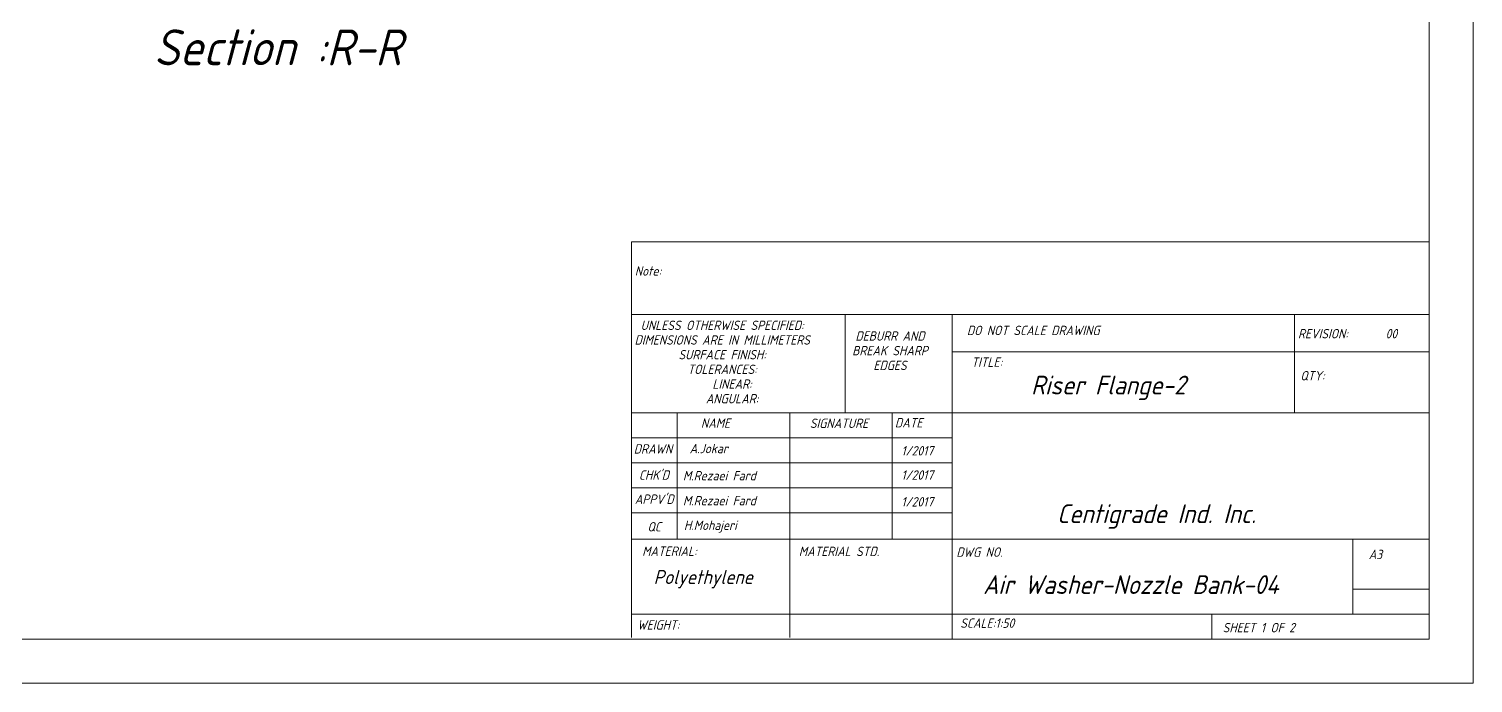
# Model space of a CAD drawing. Header units: millimetres. Extents: x 973 to 3687, y 501 to 2411.
# Drawn here: x 2079 to 3687, y 501 to 1229 of the extents above; entities that cross this region are included whole.
import ezdxf

# ---------------------------------------------------------------- set-up
doc = ezdxf.new("R2010")
doc.units = ezdxf.units.MM
doc.linetypes.add('SLD-Solid', pattern=[0])
doc.styles.add('GENISO', font='geniso.shx', dxfattribs={"oblique": 15})

msp = doc.modelspace()

# ---------------------------------------------------------------- linework, layer by layer
at = {"color": 7, "linetype": 'SLD-Solid', "lineweight": 0}
for p, q in [((2749.7, 992.1), (2749.7, 911.3)), ((2749.7, 992.1), (3637.8, 992.1)), ((2749.7, 911.3), (3637.8, 911.3)), ((2749.7, 911.3), (2749.7, 551.6)), ((2987.7, 911.3), (2987.7, 801.8)), ((3106.7, 911.3), (3106.7, 550)), ((3488, 801.8), (3488, 911.3)), ((3637.8, 869.6), (3106.7, 869.6)), ((3637.8, 801.8), (2749.7, 801.8)), ((2800.7, 801.8), (2800.7, 661.2)), ((2926.2, 801.8), (2926.2, 551.6)), ((3040, 801.8), (3040, 661.2)), ((3106.7, 551.6), (3106.7, 801.8)), ((3106.7, 774), (2749.7, 774)), ((3106.7, 746.2), (2749.7, 746.2)), ((3106.7, 718.4), (2749.7, 718.4)), ((3106.7, 690.6), (2749.7, 690.6)), ((2817.7, 661.2), (2749.7, 661.2)), ((2817.7, 661.2), (3637.8, 661.2)), ((3552.8, 577.8), (3552.8, 661.2)), ((3637.8, 605.6), (3552.8, 605.6)), ((2749.7, 577.8), (3637.8, 577.8)), ((3395.8, 550), (3395.8, 577.8))]:
    msp.add_line(p, q, dxfattribs=at)
for points in [[(972.7, 500.9), (972.7, 2410.7), (3686.9, 2410.7), (3686.9, 500.9)], [(1021.7, 550), (1021.7, 2361.6), (3637.8, 2361.6), (3637.8, 550)]]:
    msp.add_lwpolyline(points, close=True, dxfattribs=at)

# ---------------------------------------------------------------- texts
at = {"color": 7, "attachment_point": 5, "style": 'GENISO'}
for s, insert, char_height in [('Section :R-R', (2356, 1208.8), 40), ('Note:', (2768.2, 959.8), 10.46), ('UNLESS OTHERWISE SPECIFIED:', (2850.8, 899.3), 10.464), ('DIMENSIONS ARE IN MILLIMETERS', (2850.8, 883), 10.464), ('DEBURR AND', (3037.6, 887.4), 10.46), ('DO NOT SCALE DRAWING', (3197.1, 893.6), 10.464), ('REVISION:       00', (3547.1, 890), 10.464), ('SURFACE FINISH:', (2850.8, 866.6), 10.464), ('BREAK SHARP', (3037.6, 871.1), 10.464), ('TOLERANCES:', (2850.8, 850.3), 10.464), ('EDGES', (3037.6, 854.7), 10.46), ('TITLE:', (3145.4, 858.3), 10.46), ('LINEAR:', (2861.8, 833.9), 10.46), ('Riser Flange-2', (3280.7, 829.6), 20.929), ('QTY:', (3508, 843.2), 10.46), ('ANGULAR:', (2861.8, 817.6), 10.46), ('NAME', (2843.3, 790.4), 10.46), ('SIGNATURE', (2980.8, 790.2), 10.46), ('DATE', (3058.4, 790.8), 10.46), ('DRAWN', (2773.7, 761.7), 10.46), ('A.Jokar', (2835.8, 762.1), 10.46), ('1/2017', (3068, 759.6), 10.46), ("CHK'D", (2774.8, 732.6), 10.46), ('M.Rezaei Fard', (2847.7, 731.9), 10.464), ('1/2017', (3068, 732.6), 10.46), ("APPV'D", (2775.1, 705.7), 10.46), ('M.Rezaei Fard', (2847.7, 704.1), 10.464), ('1/2017', (3068, 702.8), 10.46), ('Centigrade Ind. Inc.', (3334.3, 686.4), 20.929), ('QC', (2775, 675), 10.46), ('H.Mohajeri', (2837.6, 675.1), 10.46), ('MATERIAL:', (2792.1, 647.8), 10.46), ('MATERIAL STD.', (2980.8, 647.6), 10.464), ('DWG NO.', (3137.2, 646.8), 10.46), ('A3', (3578.1, 644.2), 10.46), ('Polyethylene', (2829.7, 616.7), 15.696), ('Air Washer-Nozzle Bank-04', (3305.8, 610.6), 20.929), ('WEIGHT:', (2779.7, 565.7), 10.46), ('SCALE:1:50', (3145.9, 567.7), 10.46), ('SHEET 1 OF 2', (3448.2, 562.7), 10.464)]:
    msp.add_mtext(s, dxfattribs=dict(at, insert=insert, char_height=char_height))

doc.saveas('drawing.dxf')
